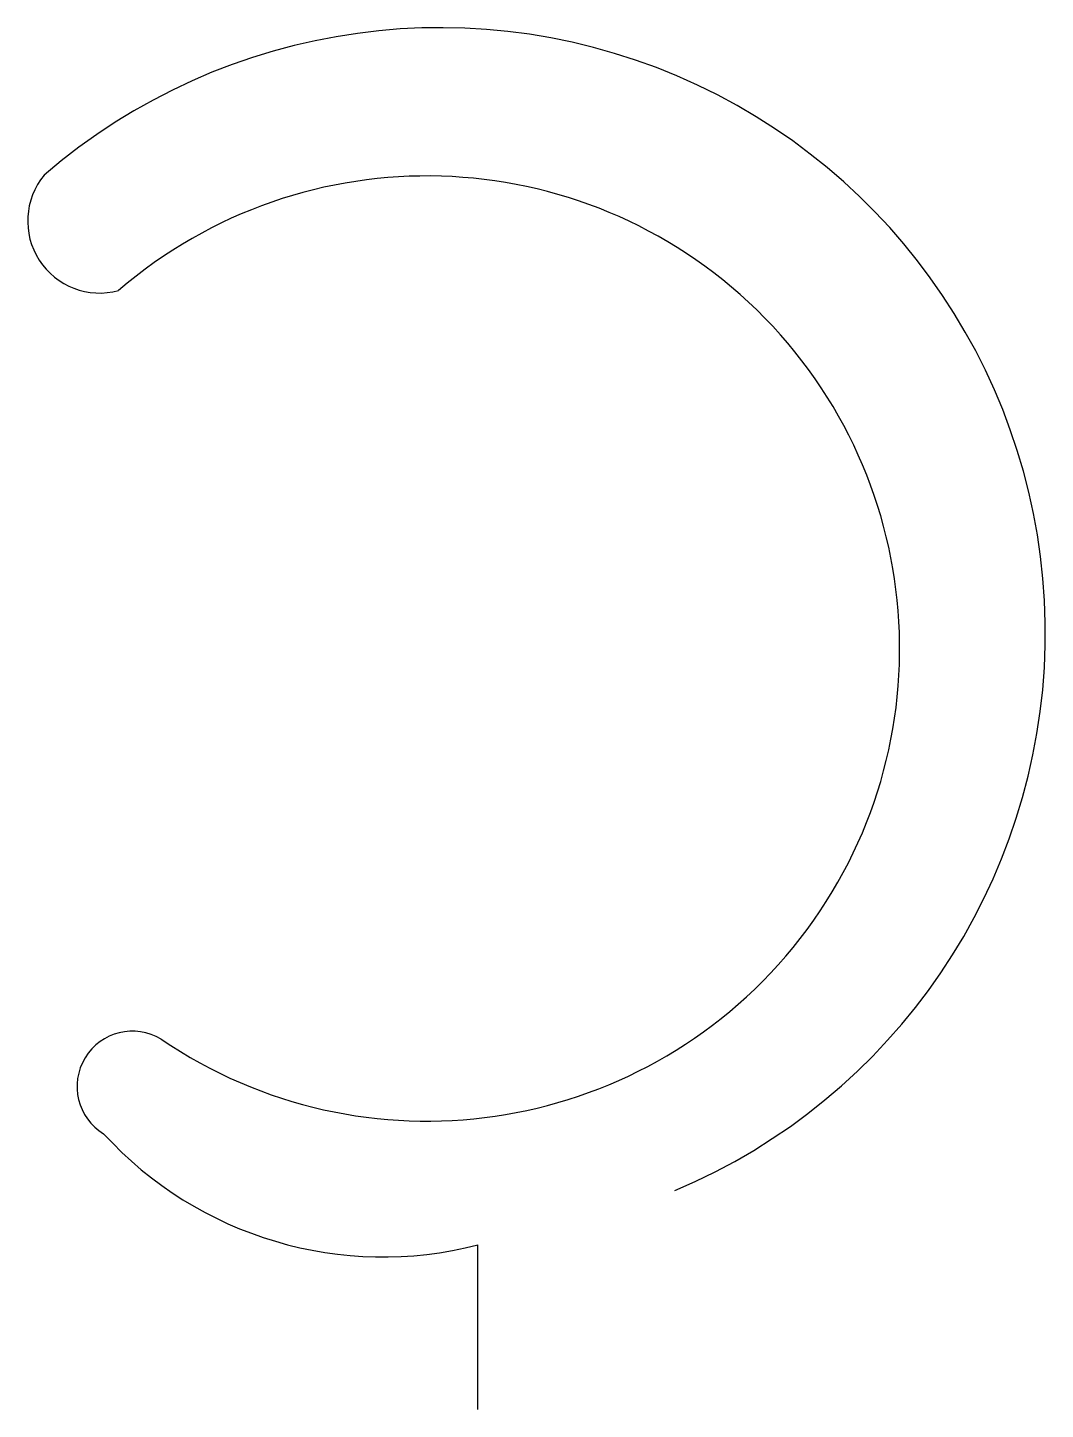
# Model space of a CAD drawing. Header units: inches. Extents: x -55 to 69, y 0 to 168.
import ezdxf

# ---------------------------------------------------------------- set-up
doc = ezdxf.new("R2010")
doc.units = ezdxf.units.IN
doc.header["$MEASUREMENT"] = 0

msp = doc.modelspace()

# ---------------------------------------------------------------- linework, layer by layer
msp.add_line((0, 0), (0, 20))
for centre, radius, start, end in [((-4.6, 94.41), 73.57, 292.8134, 130.861), ((-45.97, 144.48), 8.76, 140.5111, 285.0996), ((-6.19, 92.5), 57.45, 235.7736, 130.751), ((-42, 39.25), 6.73, 58.6713, 238.6713), ((-11.54, 64.52), 45.99, 222.4131, 284.5353)]:
    msp.add_arc(centre, radius, start, end)

doc.saveas('drawing.dxf')
